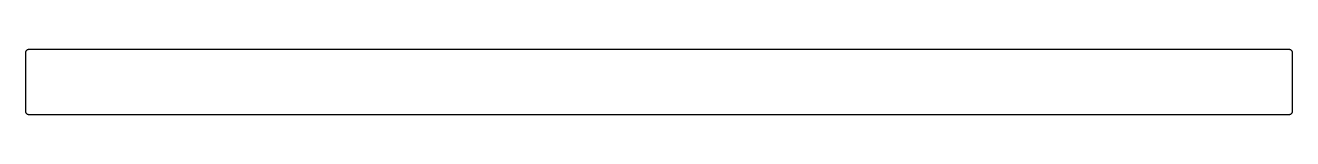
# Model space of a CAD drawing. Extents: x 0 to 350, y 0 to 18.
import ezdxf

# ---------------------------------------------------------------- set-up
doc = ezdxf.new("R2010")
doc.units = 0
doc.header["$MEASUREMENT"] = 0
doc.layers.add('_U_30EC_U_30A4_U_30E4_U_30', color=7, linetype='CONTINUOUS')

msp = doc.modelspace()

# ---------------------------------------------------------------- linework, layer by layer
at = {"layer": '_U_30EC_U_30A4_U_30E4_U_30', "color": 29}
msp.add_lwpolyline([(349, 18), (327.25, 18), (305.5, 18), (283.75, 18), (262, 18), (240.25, 18), (218.5, 18), (196.75, 18), (175, 18), (153.25, 18), (131.5, 18), (109.75, 18), (88, 18), (66.25, 18), (44.5, 18), (22.75, 18), (1, 18), (0.9, 17.99), (0.8, 17.98), (0.7, 17.96), (0.61, 17.92), (0.52, 17.88), (0.44, 17.83), (0.36, 17.77), (0.29, 17.71), (0.23, 17.64), (0.17, 17.56), (0.12, 17.48), (0.08, 17.39), (0.04, 17.3), (0.02, 17.2), (0.01, 17.1), (0, 17), (0, 16), (0, 15), (0, 14), (0, 13), (0, 12), (0, 11), (0, 10), (0, 9), (0, 8), (0, 7), (0, 6), (0, 5), (0, 4), (0, 3), (0, 2), (0, 1), (0.01, 0.9), (0.02, 0.8), (0.04, 0.7), (0.08, 0.61), (0.12, 0.52), (0.17, 0.44), (0.23, 0.36), (0.29, 0.29), (0.36, 0.23), (0.44, 0.17), (0.52, 0.12), (0.61, 0.08), (0.7, 0.04), (0.8, 0.02), (0.9, 0.01), (1, 0), (22.75, 0), (44.5, 0), (66.25, 0), (88, 0), (109.75, 0), (131.5, 0), (153.25, 0), (175, 0), (196.75, 0), (218.5, 0), (240.25, 0), (262, 0), (283.75, 0), (305.5, 0), (327.25, 0), (349, 0), (349.1, 0.01), (349.2, 0.02), (349.3, 0.04), (349.39, 0.08), (349.48, 0.12), (349.56, 0.17), (349.64, 0.23), (349.71, 0.29), (349.77, 0.36), (349.83, 0.44), (349.88, 0.52), (349.92, 0.61), (349.96, 0.7), (349.98, 0.8), (349.99, 0.9), (350, 1), (350, 2), (350, 3), (350, 4), (350, 5), (350, 6), (350, 7), (350, 8), (350, 9), (350, 10), (350, 11), (350, 12), (350, 13), (350, 14), (350, 15), (350, 16), (350, 17), (349.99, 17.1), (349.98, 17.2), (349.96, 17.3), (349.92, 17.39), (349.88, 17.48), (349.83, 17.56), (349.77, 17.64), (349.71, 17.71), (349.64, 17.77), (349.56, 17.83), (349.48, 17.88), (349.39, 17.92), (349.3, 17.96), (349.2, 17.98), (349.1, 17.99), (349, 18), (349, 18)], dxfattribs=at)

doc.saveas('drawing.dxf')
